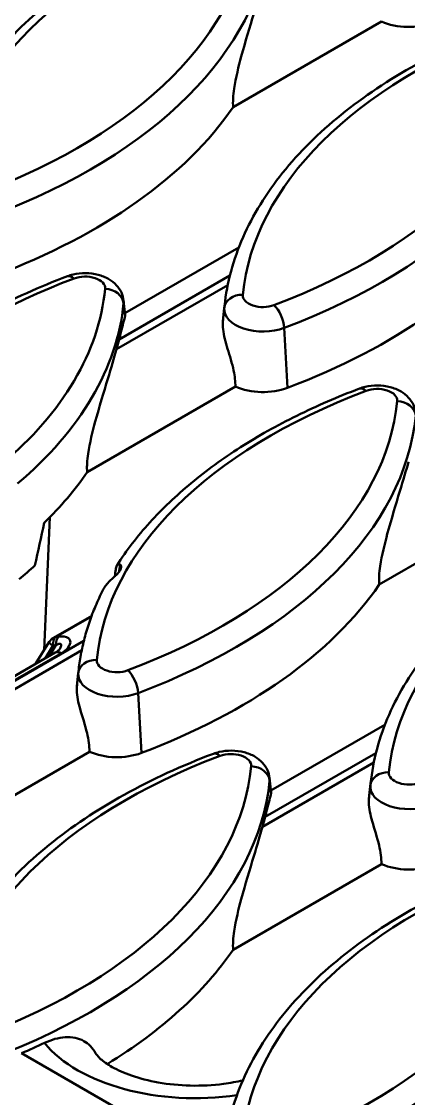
# Model space of a CAD drawing. Header units: millimetres. Extents: x 0 to 2219, y -32 to 1188.
# Drawn here: x 322.9 to 335.39, y 131.43 to 166.21 of the extents above; entities that cross this region are included whole.
import ezdxf

# ---------------------------------------------------------------- set-up
doc = ezdxf.new("R2010")
doc.units = ezdxf.units.MM
doc.header["$LTSCALE"] = 2
doc.layers.add('Sichtbar (ISO)', color=7, linetype='Continuous', lineweight=50)
doc.layers.add('Sichtbar schmal (ISO)', color=7, linetype='Continuous', lineweight=50)

msp = doc.modelspace()

# ---------------------------------------------------------------- linework, layer by layer
at = {"layer": 'Sichtbar (ISO)'}
for p, q in [((329.7327, 163.4485), (334.5214, 166.2133)), ((326.2394, 156.7943), (329.9185, 158.9184)), ((326.1961, 157.1974), (326.2465, 156.7283)), ((329.4536, 157.0246), (329.4118, 156.6356)), ((325.0186, 151.6547), (329.8074, 154.4195)), ((325.0186, 151.6547), (325.0141, 151.7286)), ((334.4467, 148.0258), (339.2355, 150.7906)), ((323.8161, 150.2022), (323.6274, 145.9045)), ((325.1652, 147.0211), (323.9324, 146.3093)), ((323.3556, 145.4614), (323.7915, 146.1721)), ((323.9905, 145.8279), (321.1582, 144.1927)), ((324.7395, 145.2307), (324.6978, 144.8418)), ((330.9534, 141.3716), (334.6326, 143.4957)), ((320.3046, 139.8608), (325.0933, 142.6256)), ((330.9102, 141.7747), (330.9605, 141.3056)), ((334.1676, 141.6019), (334.1258, 141.2129)), ((329.7327, 136.232), (334.5214, 138.9968)), ((322.9011, 132.8891), (333.2439, 126.9177))]:
    msp.add_line(p, q, dxfattribs=at)
msp.add_arc((324.1324, 145.9629), 0.4, 120, 148.47743, dxfattribs=at)
for centre, major_axis, ratio, start_param, end_param in [((335.4068, 166.8726), (-1.445, 0), 0.5773503, 0.9113221, 2.1505075), ((311.054, 167.7112), (20.085, 0), 0.5773503, 5.2921002, 5.9067594), ((320.4821, 164.0824), (20.085, 0), 0.5773503, 5.2921002, 5.9067594), ((306.3399, 157.5504), (19.91, 0), 0.5773503, 6.1148977, 6.1429316), ((330.6927, 155.0788), (-1.445, 0), 0.5773503, 0.9113221, 2.1505075), ((322.5247, 151.8404), (2.4609, -0.5484), 0.7484418, 0.1926366, 0.2312012), ((306.3399, 155.9174), (20.085, 0), 0.5773503, 5.7493531, 5.9067594), ((304.0541, 142.9556), (13.9166, 39.4161), 0.4060655, 4.9981074, 5.0330632), ((306.3399, 154.9376), (-20.19, 0), 0.5773503, 2.5256048, 2.5711577), ((332.9457, 170.4403), (-16.1566, -115.2159), 0.0340988, 4.9086632, 4.9106218), ((315.768, 152.2885), (20.085, 0), 0.5773503, 5.2921002, 5.9067594), ((324.1905, 145.4815), (-0.2, 0.3464), 0.5773503, 6.2774515, 6.2831853), ((325.9787, 143.285), (-1.445, 0), 0.5773503, 0.9113221, 2.1505075), ((311.054, 142.1277), (19.91, 0), 0.5773503, 6.1148977, 6.1429316), ((335.4068, 139.6561), (-1.445, 0), 0.5773503, 0.9113221, 2.1505075), ((311.054, 140.4947), (20.085, 0), 0.5773503, 5.5271259, 5.9067594), ((311.054, 142.1277), (-19.91, 0), 0.5773503, 2.208105, 2.254972), ((320.4821, 136.8658), (20.085, 0), 0.5773503, 5.4166138, 5.9067594)]:
    msp.add_ellipse(centre, major_axis=major_axis, ratio=ratio, start_param=start_param, end_param=end_param, dxfattribs=at)
for points, knots in [([(329.0963, 169.7793), (328.0715, 169.3919), (327.1065, 168.9484), (325.3282, 167.9616), (324.5149, 167.4184), (323.0676, 166.2466), (322.4337, 165.6179), (321.3701, 164.2915), (320.9405, 163.5936), (320.3084, 162.1507), (320.1062, 161.4055), (320.0255, 160.6534)], [2.93590568, 2.93590568, 2.93590568, 2.93590568, 3.12174204, 3.12174204, 3.30757839, 3.30757839, 3.49341475, 3.49341475, 3.67925111, 3.67925111, 3.86508746, 3.86508746, 3.86508746, 3.86508746]), ([(330.6827, 167.4189), (330.6032, 167.1495), (330.5068, 166.8243), (330.2706, 166.0384), (330.1256, 165.5664), (329.9115, 164.7781), (329.8143, 164.3925), (329.7488, 163.9455), (329.736, 163.833), (329.725, 163.6257), (329.7259, 163.5304), (329.7327, 163.4485)], [-1.1741314, -1.1741314, -1.1741314, -1.1741314, -0.8282199, -0.8282199, -0.4165788, -0.4165788, -0.1554996, -0.1554996, -0.0777498, -0.0777498, -0.0059838, -0.0059838, -0.0059838, -0.0059838]), ([(338.5244, 166.1504), (337.4996, 165.763), (336.5346, 165.3195), (334.7563, 164.3328), (333.943, 163.7895), (332.4957, 162.6177), (331.8618, 161.989), (330.7982, 160.6626), (330.3686, 159.9648), (329.7365, 158.5218), (329.5343, 157.7767), (329.4536, 157.0246)], [2.93590568, 2.93590568, 2.93590568, 2.93590568, 3.12174204, 3.12174204, 3.30757839, 3.30757839, 3.49341475, 3.49341475, 3.67925111, 3.67925111, 3.86508746, 3.86508746, 3.86508746, 3.86508746]), ([(324.3823, 157.9854), (323.4828, 157.6454), (322.6294, 157.2622), (321.0365, 156.4177), (320.297, 155.9564), (318.9512, 154.9653), (318.3449, 154.4354), (317.2828, 153.3176), (316.827, 152.7296), (316.0819, 151.5083), (315.7927, 150.8749), (315.5939, 150.2278)], [2.93590568, 2.93590568, 2.93590568, 2.93590568, 3.09901472, 3.09901472, 3.26212377, 3.26212377, 3.42523281, 3.42523281, 3.58834185, 3.58834185, 3.7514509, 3.7514509, 3.7514509, 3.7514509]), ([(326.1961, 157.1974), (326.1861, 157.2902), (326.1601, 157.3794), (326.0821, 157.548), (326.028, 157.6249), (325.8935, 157.7723), (325.81, 157.836), (325.6111, 157.9543), (325.493, 158.0004), (325.2397, 158.067), (325.1035, 158.0841), (324.8318, 158.0867), (324.6964, 158.0724), (324.5027, 158.0263), (324.442, 158.008), (324.3823, 157.9854)], [0.8473015, 0.8473015, 0.8473015, 0.8473015, 1.0461813, 1.0461813, 1.2705319, 1.2705319, 1.5560441, 1.5560441, 1.9290652, 1.9290652, 2.3395873, 2.3395873, 2.7469542, 2.7469542, 2.9359057, 2.9359057, 2.9359057, 2.9359057]), ([(326.2416, 156.6893), (326.2393, 156.6812), (326.2368, 156.6729), (326.1954, 156.5275), (326.145, 156.3154), (326.0776, 156.0384), (326.0662, 155.9918), (326.0544, 155.9434)], [0.70958265, 0.70958265, 0.70958265, 0.70958265, 0.73010989, 0.73010989, 1.0546565, 1.0546565, 1.11670002, 1.11670002, 1.11670002, 1.11670002]), ([(329.4017, 156.538), (329.404, 156.5617), (329.4065, 156.5853), (329.4099, 156.6177), (329.4108, 156.6267), (329.4118, 156.6356)], [0.709582647, 0.709582647, 0.709582647, 0.709582647, 0.73010989, 0.73010989, 0.738013886, 0.738013886, 0.738013886, 0.738013886]), ([(329.8074, 154.4195), (329.8046, 154.582), (329.784, 154.7577), (329.6981, 155.1725), (329.6222, 155.4147), (329.524, 155.7425), (329.4917, 155.8526), (329.4381, 156.0687), (329.4172, 156.1748), (329.3957, 156.361), (329.3937, 156.4515), (329.4017, 156.538)], [-2.57085399, -2.57085399, -2.57085399, -2.57085399, -2.43634603, -2.43634603, -2.2586107, -2.2586107, -2.17947539, -2.17947539, -2.10034008, -2.10034008, -2.02314062, -2.02314062, -2.02314062, -2.02314062]), ([(325.9686, 155.625), (325.8892, 155.3557), (325.7928, 155.0305), (325.5565, 154.2445), (325.4115, 153.7725), (325.1975, 152.9842), (325.1003, 152.5986), (325.0348, 152.1516), (325.022, 152.0391), (325.0124, 151.8606), (325.0118, 151.7919), (325.0141, 151.7286)], [-1.1741314, -1.1741314, -1.1741314, -1.1741314, -0.8282199, -0.8282199, -0.4165788, -0.4165788, -0.1554996, -0.1554996, -0.0777498, -0.0777498, -0.0266802, -0.0266802, -0.0266802, -0.0266802]), ([(335.6242, 153.5685), (335.6142, 153.6613), (335.5882, 153.7505), (335.5102, 153.9192), (335.4561, 153.996), (335.3216, 154.1434), (335.2381, 154.2072), (335.0391, 154.3255), (334.9211, 154.3715), (334.6678, 154.4381), (334.5316, 154.4553), (334.2599, 154.4579), (334.1245, 154.4435), (333.9308, 154.3975), (333.8701, 154.3791), (333.8103, 154.3566)], [0.8473015, 0.8473015, 0.8473015, 0.8473015, 1.0461813, 1.0461813, 1.2705319, 1.2705319, 1.5560441, 1.5560441, 1.9290652, 1.9290652, 2.3395873, 2.3395873, 2.7469542, 2.7469542, 2.9359057, 2.9359057, 2.9359057, 2.9359057]), ([(333.8103, 154.3566), (333.1067, 154.0906), (332.4312, 153.7981), (331.1472, 153.1644), (330.5386, 152.823), (329.3979, 152.0958), (328.8658, 151.7099), (327.8869, 150.8983), (327.4401, 150.4726), (326.6398, 149.5867), (326.2864, 149.1264), (325.9835, 148.6518)], [2.93590568, 2.93590568, 2.93590568, 2.93590568, 3.06350357, 3.06350357, 3.19110146, 3.19110146, 3.31869935, 3.31869935, 3.44629723, 3.44629723, 3.57389512, 3.57389512, 3.57389512, 3.57389512]), ([(335.3967, 151.9962), (335.3172, 151.7268), (335.2209, 151.4016), (334.9846, 150.6157), (334.8396, 150.1437), (334.6256, 149.3554), (334.5284, 148.9698), (334.4628, 148.5228), (334.4501, 148.4102), (334.439, 148.203), (334.4399, 148.1077), (334.4467, 148.0258)], [-1.1741314, -1.1741314, -1.1741314, -1.1741314, -0.8282199, -0.8282199, -0.4165788, -0.4165788, -0.1554996, -0.1554996, -0.0777498, -0.0777498, -0.0059838, -0.0059838, -0.0059838, -0.0059838]), ([(343.2384, 150.7277), (342.2136, 150.3403), (341.2487, 149.8968), (339.4704, 148.9101), (338.657, 148.3668), (337.2098, 147.195), (336.5758, 146.5663), (335.5123, 145.2399), (335.0827, 144.5421), (334.4505, 143.0991), (334.2483, 142.354), (334.1676, 141.6019)], [2.93590568, 2.93590568, 2.93590568, 2.93590568, 3.12174204, 3.12174204, 3.30757839, 3.30757839, 3.49341475, 3.49341475, 3.67925111, 3.67925111, 3.86508746, 3.86508746, 3.86508746, 3.86508746]), ([(326.082, 148.6784), (326.0888, 148.6744), (326.0949, 148.669), (326.1125, 148.6456), (326.1187, 148.6216), (326.1163, 148.5662), (326.1079, 148.5351), (326.0902, 148.4981), (326.0878, 148.4936), (326.0843, 148.4869), (326.0831, 148.4848), (326.0811, 148.4812), (326.0802, 148.4796), (326.0785, 148.4766), (326.0776, 148.4751), (326.0755, 148.4716), (326.0743, 148.4696), (326.0699, 148.4625), (326.0666, 148.4574), (326.0294, 148.4022), (325.9818, 148.3529), (325.9121, 148.2901), (325.8968, 148.2767), (325.8812, 148.2632)], [-0.38455835, -0.38455835, -0.38455835, -0.38455835, -0.36670988, -0.36670988, -0.32306608, -0.32306608, -0.28017003, -0.28017003, -0.27418711, -0.27418711, -0.27149793, -0.27149793, -0.26950268, -0.26950268, -0.26765414, -0.26765414, -0.26513605, -0.26513605, -0.25884687, -0.25884687, -0.1977982, -0.1977982, -0.18122319, -0.18122319, -0.18122319, -0.18122319]), ([(325.9416, 148.5117), (325.9434, 148.5245), (325.9453, 148.5369), (325.9518, 148.5713), (325.9584, 148.5959), (325.9804, 148.6553), (326.0037, 148.6806), (326.042, 148.6934), (326.0622, 148.6888), (326.082, 148.6784)], [0.01242408, 0.01242408, 0.01242408, 0.01242408, 0.0229879, 0.0229879, 0.04615819, 0.04615819, 0.1028572, 0.1028572, 0.15083813, 0.15083813, 0.15083813, 0.15083813]), ([(325.8812, 148.2632), (325.7981, 148.1915), (325.7028, 148.0982), (325.604, 147.9735), (325.5742, 147.9316), (325.5425, 147.8792), (325.5326, 147.8612), (325.5236, 147.8434)], [1.37154015, 1.37154015, 1.37154015, 1.37154015, 1.45905871, 1.45905871, 1.49123561, 1.49123561, 1.50539754, 1.50539754, 1.50539754, 1.50539754]), ([(325.5235, 147.8434), (325.439, 147.6748), (325.3607, 147.5048), (325.2168, 147.1622), (325.1513, 146.9896), (325.0333, 146.6424), (324.9807, 146.4677), (324.8889, 146.1166), (324.8496, 145.9403), (324.7845, 145.5863), (324.7586, 145.4087), (324.7395, 145.2307)], [3.6452203, 3.6452203, 3.6452203, 3.6452203, 3.68919373, 3.68919373, 3.73316716, 3.73316716, 3.7771406, 3.7771406, 3.82111403, 3.82111403, 3.86508746, 3.86508746, 3.86508746, 3.86508746]), ([(323.9977, 145.8318), (324.0456, 145.8599), (324.084, 145.8893), (324.1147, 145.9191), (324.1208, 145.9259), (324.1296, 145.9364), (324.132, 145.9401), (324.1322, 145.9404)], [0.00247157, 0.00247157, 0.00247157, 0.00247157, 0.06277527, 0.06277527, 0.0827038, 0.0827038, 0.10333016, 0.10333016, 0.10333016, 0.10333016]), ([(325.0933, 142.6256), (325.09, 142.8137), (325.0625, 143.0179), (324.9541, 143.4897), (324.863, 143.7603), (324.7644, 144.1104), (324.7373, 144.2146), (324.6976, 144.4172), (324.6853, 144.5157), (324.6816, 144.6503), (324.6832, 144.6976), (324.6876, 144.7441)], [0.04336489, 0.04336489, 0.04336489, 0.04336489, 0.19996601, 0.19996601, 0.39993202, 0.39993202, 0.47560066, 0.47560066, 0.55126929, 0.55126929, 0.59299387, 0.59299387, 0.59299387, 0.59299387]), ([(324.6876, 144.7441), (324.69, 144.7679), (324.6924, 144.7914), (324.6958, 144.8238), (324.6968, 144.8328), (324.6978, 144.8418)], [0.709582647, 0.709582647, 0.709582647, 0.709582647, 0.73010989, 0.73010989, 0.738013886, 0.738013886, 0.738013886, 0.738013886]), ([(330.9102, 141.7747), (330.9002, 141.8675), (330.8741, 141.9567), (330.7962, 142.1253), (330.7421, 142.2022), (330.6076, 142.3495), (330.524, 142.4133), (330.3251, 142.5316), (330.2071, 142.5777), (329.9537, 142.6443), (329.8175, 142.6614), (329.5459, 142.664), (329.4104, 142.6497), (329.2168, 142.6036), (329.1561, 142.5853), (329.0963, 142.5627)], [0.8473015, 0.8473015, 0.8473015, 0.8473015, 1.0461813, 1.0461813, 1.2705319, 1.2705319, 1.5560441, 1.5560441, 1.9290652, 1.9290652, 2.3395873, 2.3395873, 2.7469542, 2.7469542, 2.9359057, 2.9359057, 2.9359057, 2.9359057]), ([(329.0963, 142.5627), (328.0715, 142.1753), (327.1065, 141.7318), (325.3282, 140.7451), (324.5149, 140.2019), (323.0676, 139.03), (322.4337, 138.4013), (321.3701, 137.075), (320.9405, 136.3771), (320.3084, 134.9341), (320.1062, 134.189), (320.0255, 133.4369)], [2.93590568, 2.93590568, 2.93590568, 2.93590568, 3.12174204, 3.12174204, 3.30757839, 3.30757839, 3.49341475, 3.49341475, 3.67925111, 3.67925111, 3.86508746, 3.86508746, 3.86508746, 3.86508746]), ([(330.9557, 141.2666), (330.9533, 141.2585), (330.9509, 141.2502), (330.9094, 141.1047), (330.8591, 140.8927), (330.7916, 140.6157), (330.7803, 140.5691), (330.7684, 140.5207)], [0.70958265, 0.70958265, 0.70958265, 0.70958265, 0.73010989, 0.73010989, 1.0546565, 1.0546565, 1.11670002, 1.11670002, 1.11670002, 1.11670002]), ([(334.5214, 138.9968), (334.5181, 139.1848), (334.4906, 139.3891), (334.3822, 139.8608), (334.2911, 140.1315), (334.1925, 140.4816), (334.1654, 140.5857), (334.1257, 140.7883), (334.1134, 140.8868), (334.1096, 141.0214), (334.1113, 141.0688), (334.1157, 141.1153)], [0.04336489, 0.04336489, 0.04336489, 0.04336489, 0.19996601, 0.19996601, 0.39993202, 0.39993202, 0.47560066, 0.47560066, 0.55126929, 0.55126929, 0.59299387, 0.59299387, 0.59299387, 0.59299387]), ([(334.1157, 141.1153), (334.1181, 141.139), (334.1205, 141.1626), (334.1239, 141.195), (334.1249, 141.2039), (334.1258, 141.2129)], [0.709582647, 0.709582647, 0.709582647, 0.709582647, 0.73010989, 0.73010989, 0.738013886, 0.738013886, 0.738013886, 0.738013886]), ([(330.6827, 140.2023), (330.6032, 139.933), (330.5068, 139.6077), (330.2706, 138.8218), (330.1256, 138.3498), (329.9115, 137.5615), (329.8143, 137.1759), (329.7488, 136.7289), (329.736, 136.6164), (329.725, 136.4092), (329.7259, 136.3139), (329.7327, 136.232)], [-1.1741314, -1.1741314, -1.1741314, -1.1741314, -0.8282199, -0.8282199, -0.4165788, -0.4165788, -0.1554996, -0.1554996, -0.0777498, -0.0777498, -0.0059838, -0.0059838, -0.0059838, -0.0059838]), ([(338.5244, 138.9338), (337.4996, 138.5464), (336.5346, 138.103), (334.7563, 137.1162), (333.943, 136.573), (332.4957, 135.4011), (331.8618, 134.7725), (330.7982, 133.4461), (330.3686, 132.7482), (329.7365, 131.3053), (329.5343, 130.5601), (329.4536, 129.808)], [2.93590568, 2.93590568, 2.93590568, 2.93590568, 3.12174204, 3.12174204, 3.30757839, 3.30757839, 3.49341475, 3.49341475, 3.67925111, 3.67925111, 3.86508746, 3.86508746, 3.86508746, 3.86508746]), ([(325.3016, 132.872), (325.2987, 132.8775), (325.2959, 132.883), (325.1992, 133.0639), (325.0684, 133.1953), (324.7375, 133.3771), (324.5329, 133.4173), (324.0968, 133.3907), (323.8687, 133.3285), (323.6378, 133.2197)], [-1.55262902, -1.55262902, -1.55262902, -1.55262902, -1.54604147, -1.54604147, -1.33393879, -1.33393879, -1.10053364, -1.10053364, -0.87718803, -0.87718803, -0.87718803, -0.87718803]), ([(325.3016, 132.872), (325.3048, 132.8658), (325.3437, 132.7983), (325.54, 132.6241), (325.6657, 132.5321), (325.9996, 132.3443), (326.2102, 132.2485), (326.7095, 132.0746), (327.0024, 131.998), (327.6441, 131.8842), (327.995, 131.8493), (328.7102, 131.8329), (329.0746, 131.8525), (329.6381, 131.9264), (329.8477, 131.9648), (330.0459, 132.0115)], [4.2149756, 4.2149756, 4.2149756, 4.2149756, 4.5040343, 4.5040343, 4.7254094, 4.7254094, 4.9548259, 4.9548259, 5.1999936, 5.1999936, 5.4579027, 5.4579027, 5.7213454, 5.7213454, 5.8853839, 5.8853839, 5.8853839, 5.8853839])]:
    msp.add_open_spline(points, degree=3, knots=knots, dxfattribs=at)
for points in [[(326.2465, 156.7283), (326.2476, 156.7177), (326.246, 156.7044), (326.2416, 156.6893)], [(324.1331, 145.9418), (324.1328, 145.9414), (324.1325, 145.9409), (324.1322, 145.9404)], [(330.9605, 141.3056), (330.9616, 141.295), (330.96, 141.2817), (330.9557, 141.2666)]]:
    msp.add_open_spline(points, degree=3, dxfattribs=at)
at = {"layer": 'Sichtbar schmal (ISO)'}
for p, q in [((326.0544, 155.9434), (329.6287, 158.0071)), ((329.5584, 157.6976), (325.9686, 155.625)), ((326.1965, 157.1124), (326.2416, 156.6893)), ((329.4468, 156.9582), (329.4017, 156.538)), ((331.3763, 156.315), (331.4842, 154.3808)), ((326.0369, 148.4167), (326.082, 148.6784)), ((323.9955, 146.3277), (325.1568, 146.9982)), ((321.2065, 144.0723), (324.9146, 146.2132)), ((321.2029, 144.0862), (324.188, 145.8096)), ((324.8444, 145.9037), (321.2523, 143.8299)), ((323.9158, 146.0478), (323.6661, 145.6406)), ((323.7924, 145.7136), (324.008, 146.0651)), ((324.7327, 145.1644), (324.6876, 144.7441)), ((326.6623, 144.5212), (326.7702, 142.587)), ((330.7684, 140.5207), (334.3427, 142.5843)), ((334.2724, 142.2749), (330.6827, 140.2023)), ((330.9106, 141.6897), (330.9557, 141.2666)), ((334.1608, 141.5355), (334.1157, 141.1153))]:
    msp.add_line(p, q, dxfattribs=at)
for centre, major_axis, ratio, start_param, end_param in [((339.8753, 160.3903), (-19.2902, 0), 0.5773503, 5.2921002, 6.2270729), ((311.054, 169.9974), (19.2902, 0), 0.5773503, 5.2921002, 6.2270729), ((311.054, 169.5502), (19.8879, 0), 0.5773503, 5.2921002, 6.2270729), ((349.3034, 156.7614), (-19.2902, 0), 0.5773503, 5.2921002, 6.2270729), ((320.4821, 166.3685), (19.2902, 0), 0.5773503, 5.2921002, 6.2270729), ((320.4821, 165.9213), (19.8879, 0), 0.5773503, 5.2921002, 6.2270729), ((324.5944, 157.4242), (-0.2122, 0.5612), 0.4472624, 5.5814881, 6.2831853), ((324.9506, 157.6), (0.6502, 0), 0.5773503, 6.2270729, 8.4336928), ((335.1612, 148.5965), (-19.2902, 0), 0.5773503, 5.2921002, 6.0913587), ((306.3399, 158.2036), (19.2902, 0), 0.5773503, 5.6822147, 6.2270729), ((325.5998, 157.0891), (0.5972, -0.0581), 0.8152115, 0.1664141, 1.6499439), ((330.0435, 156.8961), (-0.5972, 0.0581), 0.8152115, 4.7915366, 6.2750665), ((330.6927, 157.365), (-0.6502, 0), 0.5773503, 6.2270729, 8.4336928), ((306.3399, 157.7564), (19.8879, 0), 0.5773503, 5.6846007, 6.2270729), ((324.9506, 157.1528), (1.2479, 0), 0.5773503, 6.2270729, 6.3450887), ((330.6927, 156.9178), (-1.2479, 0), 0.5773503, 6.2270729, 8.4336928), ((349.3034, 156.3142), (-19.8879, 0), 0.5773503, 6.221282, 6.2270729), ((331.0489, 156.561), (0.2122, -0.5612), 0.4472624, 0.9563656, 2.4398955), ((344.5893, 144.9676), (-19.2902, 0), 0.5773503, 5.2921002, 6.2270729), ((334.0225, 153.7953), (-0.2122, 0.5612), 0.4472624, 5.5814881, 6.2831853), ((334.3787, 153.9711), (0.6502, 0), 0.5773503, 6.2270729, 8.4336928), ((315.768, 154.5747), (19.2902, 0), 0.5773503, 5.2921002, 6.2270729), ((335.0278, 153.4602), (0.5972, -0.0581), 0.8152115, 0.1664141, 1.6499439), ((315.768, 154.1275), (19.8879, 0), 0.5773503, 5.2921002, 6.2270729), ((354.0174, 141.3387), (-19.2902, 0), 0.5773503, 5.2921002, 6.2270729), ((324.1324, 145.9629), (-0.341, 0.2091), 0.1249157, 0, 0.9610807), ((324.1324, 145.9629), (-0.2, 0.3464), 0.5773503, 6.0033484, 6.2831853), ((323.8145, 143.7817), (0.8536, 2.5102), 0.6703894, 0.316443, 0.3733675), ((323.5978, 143.8666), (1.0005, 2.1216), 0.6252357, 0.3966921, 0.4536166), ((324.1905, 145.4815), (-0.2, 0.3464), 0.5773503, 5.5066742, 6.2774515), ((325.3295, 145.1023), (-0.5972, 0.0581), 0.8152115, 4.7915366, 6.2750665), ((325.9787, 145.5711), (-0.6502, 0), 0.5773503, 6.2270729, 8.4336928), ((325.9787, 145.1239), (-1.2479, 0), 0.5773503, 6.2270729, 8.4336928), ((344.5893, 144.5204), (-19.8879, 0), 0.5773503, 6.221282, 6.2270729), ((326.3348, 144.7672), (0.2122, -0.5612), 0.4472624, 0.9563656, 2.4398955), ((339.8753, 133.1738), (-19.2902, 0), 0.5773503, 5.2921002, 6.2270729), ((329.3085, 142.0015), (-0.2122, 0.5612), 0.4472624, 5.5814881, 6.2831853), ((329.6646, 142.1773), (0.6502, 0), 0.5773503, 6.2270729, 8.4336928), ((311.054, 142.7809), (19.2902, 0), 0.5773503, 5.2921002, 6.2270729), ((330.3138, 141.6664), (0.5972, -0.0581), 0.8152115, 0.1664141, 1.6499439), ((334.7576, 141.4734), (-0.5972, 0.0581), 0.8152115, 4.7915366, 6.2750665), ((335.4068, 141.9423), (-0.6502, 0), 0.5773503, 6.2270729, 8.4336928), ((311.054, 142.3337), (19.8879, 0), 0.5773503, 5.2921002, 6.2270729), ((329.6646, 141.7301), (1.2479, 0), 0.5773503, 6.2270729, 6.3450887), ((354.0174, 140.8915), (-19.8879, 0), 0.5773503, 6.221282, 6.2270729), ((335.4068, 141.4951), (-1.2479, 0), 0.5773503, 6.2270729, 8.4336928), ((349.3034, 129.5449), (-19.2902, 0), 0.5773503, 5.2921002, 6.2270729), ((320.4821, 139.152), (19.2902, 0), 0.5773503, 5.2921002, 6.2270729), ((320.4821, 138.7048), (19.8879, 0), 0.5773503, 5.2921002, 6.2270729), ((328.513, 134.548), (5.3909, 0), 0.5773503, 3.5825228, 4.9640693)]:
    msp.add_ellipse(centre, major_axis=major_axis, ratio=ratio, start_param=start_param, end_param=end_param, dxfattribs=at)
for points in [[(323.9955, 146.3277), (323.9407, 146.2805), (323.9098, 146.1722), (323.9158, 146.0478)], [(324.008, 146.0651), (324.0091, 146.1883), (324.0453, 146.2961), (324.102, 146.3454)]]:
    msp.add_open_spline(points, degree=3, dxfattribs=at)
for points, knots in [([(324.008, 146.0651), (324.0824, 146.1064), (324.1774, 146.1303), (324.187, 146.0455), (324.1568, 145.9804), (324.1331, 145.9418)], [0.00000001, 0.00000001, 0.00000001, 0.00000001, 0.28571429, 0.42857143, 0.60815427, 0.60815427, 0.60815427, 0.60815427]), ([(324.188, 145.8096), (324.2789, 145.862), (324.4288, 145.9844), (324.5033, 146.1731), (324.4072, 146.3367), (324.2272, 146.3613), (324.102, 146.3454)], [0.00000009, 0.00000009, 0.00000009, 0.00000009, 0.28571429, 0.57142857, 0.71428571, 0.99999999, 0.99999999, 0.99999999, 0.99999999])]:
    msp.add_open_spline(points, degree=3, knots=knots, dxfattribs=at)

doc.saveas('drawing.dxf')
